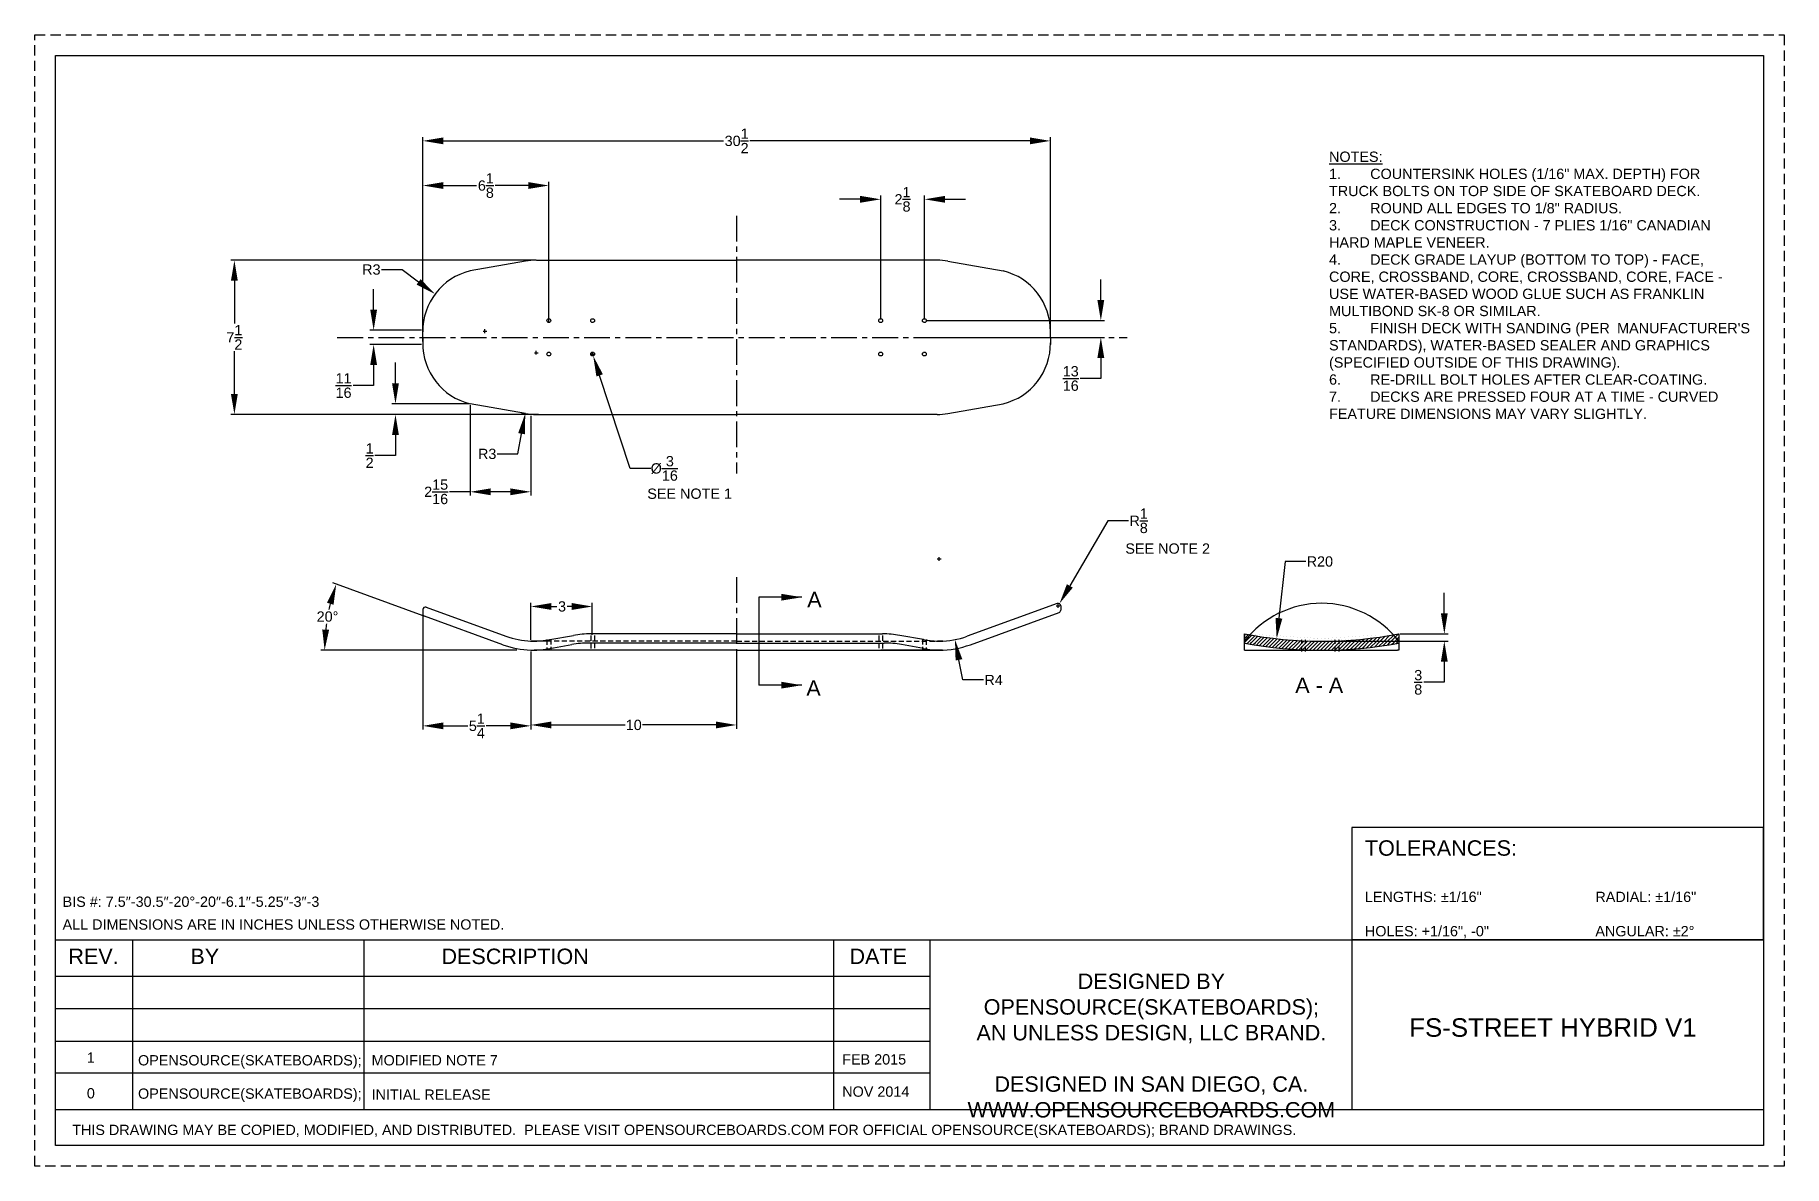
# Model space of a CAD drawing. Header units: inches. Extents: x 328.2 to 413.2, y 140 to 195.
import ezdxf

# ---------------------------------------------------------------- set-up
doc = ezdxf.new("R2010")
doc.units = ezdxf.units.IN
doc.header["$MEASUREMENT"] = 0
for name, pattern in [('CENTER', [2, 1.25, -0.25, 0.25, -0.25]), ('DASH2', [0.75, 0.5, -0.25]), ('HIDDEN', [0.375, 0.25, -0.125])]:
    doc.linetypes.add(name, pattern=pattern)
for name, color, linetype in [('7.5', 250, 'Continuous'), ('centerline', 250, 'CENTER'), ('hidden', 250, 'HIDDEN')]:
    doc.layers.add(name, color=color, linetype=linetype)
doc.styles.get("Standard").update_dxf_attribs({"font": 'arial.ttf'})
doc.dimstyles.get("Standard").update_dxf_attribs({"dimtxt": 0.5, "dimasz": 1, "dimexe": 0.18, "dimexo": 0.0625, "dimgap": 0.09, "dimtad": 0, "dimtih": 1, "dimtoh": 1, "dimdec": 4, "dimzin": 0, "dimdsep": 46, "dimlunit": 5, "dimtxsty": 'Standard', "dimcen": 0.09, "dimadec": 0, "dimazin": 0, "dimtfac": 1, "dimtdec": 4, "dimtofl": 0, "dimtmove": 0, "dimatfit": 3, "dimfxl": 1, "dimtolj": 1, "dimtzin": 0, "dimarcsym": 0})

# ---------------------------------------------------------------- blocks, each defined once
blk = doc.blocks.new('*D1')
at = {"color": 0, "lineweight": -2}
for p, q in [((347.025, 180.092), (347.025, 187.852)), ((353.15, 181.102), (353.15, 187.852)), ((348.025, 187.672), (349.638, 187.672)), ((352.15, 187.672), (350.538, 187.672))]:
    blk.add_line(p, q, dxfattribs=at)
at = {"color": 0}
for points in [[(348.025, 187.838), (348.025, 187.505), (347.025, 187.672)], [(352.15, 187.505), (352.15, 187.838), (353.15, 187.672)]]:
    blk.add_solid(points, dxfattribs=at)
at = {"layer": 'Defpoints', "color": 0}
for p in [(353.15, 187.672), (353.15, 181.04), (347.025, 180.029)]:
    blk.add_point(p, dxfattribs=at)
at = {"color": 0, "insert": (350.088, 187.672), "char_height": 0.5, "attachment_point": 5}
blk.add_mtext('\\A1;6{\\H1.000000x;\\S1/8;}', dxfattribs=at)
blk = doc.blocks.new('*D2')
at = {"color": 0, "lineweight": -2}
for p, q in [((347.025, 180.352), (347.025, 190.023)), ((348.025, 189.843), (361.637, 189.843)), ((376.525, 189.843), (362.914, 189.843)), ((377.525, 180.352), (377.525, 190.023))]:
    blk.add_line(p, q, dxfattribs=at)
at = {"color": 0}
for points in [[(348.025, 190.01), (348.025, 189.677), (347.025, 189.843)], [(376.525, 189.677), (376.525, 190.01), (377.525, 189.843)]]:
    blk.add_solid(points, dxfattribs=at)
at = {"layer": 'Defpoints', "color": 0}
for p in [(377.525, 189.843), (347.025, 180.29), (377.525, 180.29)]:
    blk.add_point(p, dxfattribs=at)
at = {"color": 0, "insert": (362.275, 189.843), "char_height": 0.5, "attachment_point": 5}
blk.add_mtext('\\A1;30{\\H1.000000x;\\S1/2;}', dxfattribs=at)
blk = doc.blocks.new('*D3')
at = {"color": 0, "lineweight": -2}
for p, q in [((352.275, 165.578), (352.275, 167.383)), ((353.275, 167.203), (353.537, 167.203)), ((354.262, 167.203), (354.044, 167.203)), ((355.262, 165.829), (355.262, 167.383))]:
    blk.add_line(p, q, dxfattribs=at)
at = {"color": 0}
for points in [[(353.275, 167.37), (353.275, 167.036), (352.275, 167.203)], [(354.262, 167.036), (354.262, 167.37), (355.262, 167.203)]]:
    blk.add_solid(points, dxfattribs=at)
at = {"layer": 'Defpoints', "color": 0}
for p in [(355.262, 167.203), (355.262, 165.767), (352.275, 165.516)]:
    blk.add_point(p, dxfattribs=at)
at = {"color": 0, "insert": (353.791, 167.203), "char_height": 0.5, "attachment_point": 5}
blk.add_mtext('\\A1;3', dxfattribs=at)
blk = doc.blocks.new('*D4')
at = {"color": 0}
for p, q in [((355.185, 179.477), (355.365, 179.477)), ((355.275, 179.387), (355.275, 179.567))]:
    blk.add_line(p, q, dxfattribs=at)
at = {"color": 0, "lineweight": -2}
for p, q in [((357.105, 173.917), (355.617, 178.439)), ((358.105, 173.917), (357.105, 173.917))]:
    blk.add_line(p, q, dxfattribs=at)
at = {"color": 0}
blk.add_solid([(355.776, 178.491), (355.459, 178.386), (355.305, 179.388)], dxfattribs=at)
at = {"layer": 'Defpoints', "color": 0}
for p in [(355.246, 179.567), (355.305, 179.388)]:
    blk.add_point(p, dxfattribs=at)
at = {"color": 0, "insert": (358.759, 173.917), "char_height": 0.5, "attachment_point": 5}
blk.add_mtext('\\A1;%%c{\\H1.000000x;\\S3/16;}', dxfattribs=at)
blk = doc.blocks.new('*D5')
at = {"color": 0, "lineweight": -2}
for p, q in [((347.025, 166.772), (347.025, 161.218)), ((352.275, 165.016), (352.275, 161.218)), ((348.025, 161.398), (349.204, 161.398)), ((351.275, 161.398), (350.097, 161.398))]:
    blk.add_line(p, q, dxfattribs=at)
at = {"color": 0}
for points in [[(348.025, 161.565), (348.025, 161.231), (347.025, 161.398)], [(351.275, 161.231), (351.275, 161.565), (352.275, 161.398)]]:
    blk.add_solid(points, dxfattribs=at)
at = {"layer": 'Defpoints', "color": 0}
for p in [(347.025, 166.835), (352.275, 165.078), (347.025, 161.398)]:
    blk.add_point(p, dxfattribs=at)
at = {"color": 0, "insert": (349.65, 161.398), "char_height": 0.5, "attachment_point": 5}
blk.add_mtext('\\A1;5{\\H1.000000x;\\S1/4;}', dxfattribs=at)
blk = doc.blocks.new('*D6')
at = {"color": 0, "lineweight": -2}
for p, q in [((352.486, 184.04), (337.687, 184.04)), ((337.867, 183.04), (337.867, 180.965)), ((337.867, 177.54), (337.867, 179.615)), ((352.653, 176.54), (337.687, 176.54))]:
    blk.add_line(p, q, dxfattribs=at)
at = {"color": 0}
for points in [[(338.033, 183.04), (337.7, 183.04), (337.867, 184.04)], [(337.7, 177.54), (338.033, 177.54), (337.867, 176.54)]]:
    blk.add_solid(points, dxfattribs=at)
at = {"layer": 'Defpoints', "color": 0}
for p in [(337.867, 184.04), (352.548, 184.04), (352.715, 176.54)]:
    blk.add_point(p, dxfattribs=at)
at = {"color": 0, "insert": (337.867, 180.29), "char_height": 0.5, "attachment_point": 5}
blk.add_mtext('\\A1;7{\\H1.000000x;\\S1/2;}', dxfattribs=at)
blk = doc.blocks.new('*D7')
at = {"color": 0, "lineweight": -2}
for p, q in [((347.048, 166.753), (342.649, 168.354)), ((351.588, 165.078), (342.071, 165.078))]:
    blk.add_line(p, q, dxfattribs=at)
for start, end in [(166.09842, 167.83521), (172.15046, 173.90158)]:
    blk.add_arc((351.65, 165.078), 9.4, start, end, dxfattribs=at)
at = {"color": 0}
for points in [[(342.686, 167.288), (342.367, 167.385), (342.818, 168.293)], [(342.138, 166.085), (342.47, 166.068), (342.251, 165.078)]]:
    blk.add_solid(points, dxfattribs=at)
at = {"layer": 'Defpoints', "color": 0}
for p in [(342.504, 167.246), (347.107, 166.732), (350.915, 165.346), (352.433, 165.078), (362.275, 165.078)]:
    blk.add_point(p, dxfattribs=at)
at = {"color": 0, "insert": (342.394, 166.71), "char_height": 0.5, "attachment_point": 5}
blk.add_mtext('\\A1;20%%d', dxfattribs=at)
blk = doc.blocks.new('*D8')
at = {"color": 0, "lineweight": -2}
for p, q in [((368.275, 187.002), (367.275, 187.002)), ((369.275, 181.165), (369.275, 187.182)), ((371.4, 181.165), (371.4, 187.182)), ((372.4, 187.002), (373.4, 187.002))]:
    blk.add_line(p, q, dxfattribs=at)
at = {"color": 0}
for points in [[(368.275, 186.835), (368.275, 187.169), (369.275, 187.002)], [(372.4, 187.169), (372.4, 186.835), (371.4, 187.002)]]:
    blk.add_solid(points, dxfattribs=at)
at = {"layer": 'Defpoints', "color": 0}
for p in [(371.4, 187.002), (369.275, 181.102), (371.4, 181.102)]:
    blk.add_point(p, dxfattribs=at)
at = {"color": 0, "insert": (370.338, 187.002), "char_height": 0.5, "attachment_point": 5}
blk.add_mtext('\\A1;2{\\H1.000000x;\\S1/8;}', dxfattribs=at)
blk = doc.blocks.new('*D9')
at = {"color": 0, "lineweight": -2}
for p, q in [((380.318, 171.372), (378.468, 168.202)), ((381.318, 171.372), (380.318, 171.372))]:
    blk.add_line(p, q, dxfattribs=at)
at = {"color": 0}
for p, q in [((377.81, 167.23), (377.99, 167.23)), ((377.9, 167.14), (377.9, 167.32))]:
    blk.add_line(p, q, dxfattribs=at)
blk.add_solid([(378.324, 168.286), (378.611, 168.118), (377.963, 167.338)], dxfattribs=at)
at = {"layer": 'Defpoints', "color": 0}
for p in [(377.9, 167.23), (377.963, 167.338)]:
    blk.add_point(p, dxfattribs=at)
at = {"color": 0, "insert": (381.811, 171.372), "char_height": 0.5, "attachment_point": 5}
blk.add_mtext('\\A1;R{\\H1.000000x;\\S1/8;}', dxfattribs=at)
blk = doc.blocks.new('*D10')
at = {"color": 0, "lineweight": -2}
for p, q in [((349.321, 176.998), (349.321, 172.599)), ((352.275, 176.477), (352.275, 172.599)), ((349.321, 172.779), (348.321, 172.779)), ((351.275, 172.779), (350.321, 172.779))]:
    blk.add_line(p, q, dxfattribs=at)
at = {"color": 0}
for points in [[(350.321, 172.945), (350.321, 172.612), (349.321, 172.779)], [(351.275, 172.612), (351.275, 172.945), (352.275, 172.779)]]:
    blk.add_solid(points, dxfattribs=at)
at = {"layer": 'Defpoints', "color": 0}
for p in [(349.321, 177.061), (352.275, 176.54), (349.321, 172.779)]:
    blk.add_point(p, dxfattribs=at)
at = {"color": 0, "insert": (347.673, 172.779), "char_height": 0.5, "attachment_point": 5}
blk.add_mtext('\\A1;2{\\H1.000000x;\\S15/16;}', dxfattribs=at)
blk = doc.blocks.new('*D11')
at = {"color": 0, "lineweight": -2}
for p, q in [((345.696, 178.061), (345.696, 179.061)), ((349.259, 177.061), (345.516, 177.061)), ((352.213, 176.54), (345.516, 176.54)), ((345.696, 175.54), (345.696, 174.54)), ((345.696, 174.54), (344.696, 174.54))]:
    blk.add_line(p, q, dxfattribs=at)
at = {"color": 0}
for points in [[(345.529, 178.061), (345.863, 178.061), (345.696, 177.061)], [(345.863, 175.54), (345.529, 175.54), (345.696, 176.54)]]:
    blk.add_solid(points, dxfattribs=at)
at = {"layer": 'Defpoints', "color": 0}
for p in [(349.321, 177.061), (345.696, 176.54), (352.275, 176.54)]:
    blk.add_point(p, dxfattribs=at)
at = {"color": 0, "insert": (344.441, 174.54), "char_height": 0.5, "attachment_point": 5}
blk.add_mtext('\\A1;{\\H1.000000x;\\S1/2;}', dxfattribs=at)
blk = doc.blocks.new('*D12')
at = {"color": 0, "lineweight": -2}
for p, q in [((345.017, 183.585), (346.017, 183.585)), ((346.017, 183.585), (346.819, 182.988))]:
    blk.add_line(p, q, dxfattribs=at)
at = {"color": 0}
for p, q in [((349.95, 180.591), (350.13, 180.591)), ((350.04, 180.501), (350.04, 180.681))]:
    blk.add_line(p, q, dxfattribs=at)
blk.add_solid([(346.719, 182.854), (346.918, 183.122), (347.621, 182.391)], dxfattribs=at)
at = {"layer": 'Defpoints', "color": 0}
for p in [(347.621, 182.391), (350.04, 180.591)]:
    blk.add_point(p, dxfattribs=at)
at = {"color": 0, "insert": (344.524, 183.585), "char_height": 0.5, "attachment_point": 5}
blk.add_mtext('\\A1;R3', dxfattribs=at)
blk = doc.blocks.new('*D13')
at = {"color": 0, "lineweight": -2}
for p, q in [((344.634, 181.633), (344.634, 182.633)), ((346.963, 180.633), (344.454, 180.633)), ((346.963, 179.947), (344.454, 179.947)), ((344.634, 178.947), (344.634, 177.947)), ((344.634, 177.947), (343.634, 177.947))]:
    blk.add_line(p, q, dxfattribs=at)
at = {"color": 0}
for points in [[(344.468, 181.633), (344.801, 181.633), (344.634, 180.633)], [(344.801, 178.947), (344.468, 178.947), (344.634, 179.947)]]:
    blk.add_solid(points, dxfattribs=at)
at = {"layer": 'Defpoints', "color": 0}
for p in [(347.025, 180.633), (344.634, 179.947), (347.025, 179.947)]:
    blk.add_point(p, dxfattribs=at)
at = {"color": 0, "insert": (343.172, 177.947), "char_height": 0.5, "attachment_point": 5}
blk.add_mtext('\\A1;{\\H1.000000x;\\S11/16;}', dxfattribs=at)
blk = doc.blocks.new('*D14')
at = {"color": 0, "lineweight": -2}
for p, q in [((396.668, 166.871), (396.668, 167.871)), ((394.521, 165.871), (396.848, 165.871)), ((390.768, 165.516), (396.848, 165.516)), ((396.668, 164.516), (396.668, 163.516)), ((396.668, 163.516), (395.668, 163.516))]:
    blk.add_line(p, q, dxfattribs=at)
at = {"color": 0}
for points in [[(396.501, 166.871), (396.834, 166.871), (396.668, 165.871)], [(396.834, 164.516), (396.501, 164.516), (396.668, 165.516)]]:
    blk.add_solid(points, dxfattribs=at)
at = {"layer": 'Defpoints', "color": 0}
for p in [(394.458, 165.871), (390.706, 165.516), (396.668, 165.516)]:
    blk.add_point(p, dxfattribs=at)
at = {"color": 0, "insert": (395.399, 163.516), "char_height": 0.5, "attachment_point": 5}
blk.add_mtext('\\A1;{\\H1.000000x;\\S3/8;}', dxfattribs=at)
blk = doc.blocks.new('*D15')
at = {"color": 0, "lineweight": -2}
for p, q in [((388.933, 169.388), (388.63, 166.629)), ((389.933, 169.388), (388.933, 169.388))]:
    blk.add_line(p, q, dxfattribs=at)
at = {"color": 0}
blk.add_solid([(388.464, 166.647), (388.795, 166.611), (388.52, 165.635)], dxfattribs=at)
at = {"layer": 'Defpoints', "color": 0}
for p in [(390.706, 185.516), (388.52, 165.635)]:
    blk.add_point(p, dxfattribs=at)
at = {"color": 0, "insert": (390.619, 169.388), "char_height": 0.5, "attachment_point": 5}
blk.add_mtext('\\A1;R20', dxfattribs=at)
blk = doc.blocks.new('*D16')
at = {"color": 0}
for p, q in [((372.028, 169.516), (372.208, 169.516)), ((372.118, 169.426), (372.118, 169.606))]:
    blk.add_line(p, q, dxfattribs=at)
at = {"color": 0, "lineweight": -2}
for p, q in [((373.272, 163.628), (373.08, 164.609)), ((374.272, 163.628), (373.272, 163.628))]:
    blk.add_line(p, q, dxfattribs=at)
at = {"color": 0}
blk.add_solid([(373.243, 164.641), (372.916, 164.577), (372.887, 165.59)], dxfattribs=at)
at = {"layer": 'Defpoints', "color": 0}
for p in [(372.118, 169.516), (372.887, 165.59)]:
    blk.add_point(p, dxfattribs=at)
at = {"color": 0, "insert": (374.764, 163.628), "char_height": 0.5, "attachment_point": 5}
blk.add_mtext('\\A1;R4', dxfattribs=at)
blk = doc.blocks.new('*D17')
at = {"color": 0}
for p, q in [((352.448, 179.54), (352.628, 179.54)), ((352.538, 179.45), (352.538, 179.63))]:
    blk.add_line(p, q, dxfattribs=at)
at = {"color": 0, "lineweight": -2}
for p, q in [((351.645, 174.62), (351.824, 175.604)), ((350.645, 174.62), (351.645, 174.62))]:
    blk.add_line(p, q, dxfattribs=at)
blk.add_arc((352.538, 179.54), 3, 256.27405, 260, dxfattribs=at)
at = {"color": 0}
blk.add_solid([(351.988, 175.575), (351.66, 175.634), (352.002, 176.588)], dxfattribs=at)
at = {"layer": 'Defpoints', "color": 0}
for p in [(352.538, 179.54), (352.002, 176.588)]:
    blk.add_point(p, dxfattribs=at)
at = {"color": 0, "insert": (350.152, 174.62), "char_height": 0.5, "attachment_point": 5}
blk.add_mtext('\\A1;R3', dxfattribs=at)
blk = doc.blocks.new('*D18')
at = {"color": 0, "lineweight": -2}
for p, q in [((352.275, 165.016), (352.275, 161.261)), ((362.275, 165.016), (362.275, 161.261)), ((353.275, 161.441), (356.852, 161.441)), ((361.275, 161.441), (357.699, 161.441))]:
    blk.add_line(p, q, dxfattribs=at)
at = {"color": 0}
for points in [[(353.275, 161.608), (353.275, 161.275), (352.275, 161.441)], [(361.275, 161.275), (361.275, 161.608), (362.275, 161.441)]]:
    blk.add_solid(points, dxfattribs=at)
at = {"layer": 'Defpoints', "color": 0}
for p in [(352.275, 165.078), (362.275, 165.078), (362.275, 161.441)]:
    blk.add_point(p, dxfattribs=at)
at = {"color": 0, "insert": (357.275, 161.441), "char_height": 0.5, "attachment_point": 5}
blk.add_mtext('\\A1;10', dxfattribs=at)
blk = doc.blocks.new('*D19')
at = {"color": 0, "lineweight": -2}
for p, q in [((379.974, 182.102), (379.974, 183.102)), ((371.463, 181.102), (380.154, 181.102)), ((371.463, 180.29), (380.154, 180.29)), ((379.974, 179.29), (379.974, 178.29)), ((379.974, 178.29), (378.974, 178.29))]:
    blk.add_line(p, q, dxfattribs=at)
at = {"color": 0}
for points in [[(379.807, 182.102), (380.14, 182.102), (379.974, 181.102)], [(380.14, 179.29), (379.807, 179.29), (379.974, 180.29)]]:
    blk.add_solid(points, dxfattribs=at)
at = {"layer": 'Defpoints', "color": 0}
for p in [(371.4, 181.102), (371.4, 180.29), (379.974, 180.29)]:
    blk.add_point(p, dxfattribs=at)
at = {"color": 0, "insert": (378.512, 178.29), "char_height": 0.5, "attachment_point": 5}
blk.add_mtext('\\A1;{\\H1.000000x;\\S13/16;}', dxfattribs=at)

msp = doc.modelspace()

# ---------------------------------------------------------------- hatches: boundary and pattern name
h = msp.add_hatch()
h.set_pattern_fill('ANSI31', color=256, style=0)
edge = h.paths.add_edge_path()
edge.add_line((394.45802, 165.8707), (394.45666, 165.42521))
edge.add_arc((390.7056, 185.51553), 20, 259.1871736, 280.8139846)
edge.add_arc((390.7056, 185.51553), 20.4375, 259.424582, 280.575914)
edge.add_line((386.95358, 165.87063), (386.95471, 165.42518))

# ---------------------------------------------------------------- linework, layer by layer
for p, q in [((353.15048, 181.03996), (353.15048, 185.96238)), ((352.017, 183.99439), (349.32106, 183.51902)), ((352.5484, 184.03996), (362.27548, 184.03996)), ((372.00256, 184.03996), (362.27548, 184.03996)), ((372.53396, 183.99439), (375.2299, 183.51902)), ((347.02548, 180.28996), (347.02548, 180.63252)), ((347.02548, 180.28996), (347.02548, 180.02948)), ((347.02548, 180.28996), (347.02548, 179.94741)), ((377.52548, 180.28996), (377.52548, 180.63252)), ((377.52548, 180.28996), (377.52548, 179.94741)), ((352.017, 176.58554), (349.32106, 177.06091)), ((372.53396, 176.58554), (375.2299, 177.06091)), ((352.53795, 176.53996), (362.27548, 176.53996)), ((372.01302, 176.53996), (362.27548, 176.53996)), ((363.36095, 167.65274), (363.36095, 163.37576)), ((347.02477, 167.04871), (347.02477, 166.84918)), ((350.91522, 165.34565), (347.10702, 166.73172)), ((347.19252, 167.16617), (351.06485, 165.75676)), ((377.85773, 167.3479), (373.48611, 165.75676)), ((373.63574, 165.34565), (377.94323, 166.91344)), ((378.02548, 167.23044), (378.02548, 167.03091)), ((378.02548, 167.23044), (378.02548, 167.03091)), ((353.19008, 165.58964), (354.34752, 165.79652)), ((362.27548, 165.87063), (355.18329, 165.87063)), ((362.27548, 165.87063), (369.36767, 165.87063)), ((371.36088, 165.58964), (370.20344, 165.79652)), ((386.9556, 165.07803), (386.95358, 165.87063)), ((386.95358, 165.87063), (386.95471, 165.42518)), ((394.45802, 165.8707), (394.4556, 165.07803)), ((394.45802, 165.8707), (394.45666, 165.42521)), ((352.26288, 165.51553), (352.3101, 165.51553)), ((352.27548, 165.51553), (352.28781, 165.51553)), ((352.27548, 165.07803), (352.34632, 165.07803)), ((352.27548, 165.07803), (352.27856, 165.07803)), ((353.05673, 165.51553), (352.43293, 165.51553)), ((362.27548, 165.07803), (352.43293, 165.07803)), ((353.19769, 165.15495), (354.25872, 165.34826)), ((362.27548, 165.42518), (355.1101, 165.42518)), ((355.15482, 165.53522), (355.15482, 165.53522)), ((362.27548, 165.42518), (369.44087, 165.42518)), ((362.27548, 165.07803), (372.11803, 165.07803)), ((372.27548, 165.07803), (369.27548, 165.07803)), ((369.39614, 165.53522), (369.39614, 165.53522)), ((371.35327, 165.15495), (370.29224, 165.34826)), ((372.27548, 165.51553), (372.16818, 165.51553)), ((372.28809, 165.51553), (372.24086, 165.51553)), ((386.9556, 165.07803), (390.7056, 165.07803)), ((390.6431, 165.07803), (394.3931, 165.07803)), ((390.7056, 165.51553), (394.4556, 165.51553)), ((394.4556, 165.07803), (394.3931, 165.07803)), ((329.17622, 140.99352), (329.17622, 150.99352)), ((329.17622, 150.99352), (412.17622, 150.99352)), ((332.92255, 150.99352), (332.92255, 142.74226)), ((344.15169, 150.99352), (344.15169, 142.74226)), ((366.97684, 150.99352), (366.97684, 142.74226)), ((371.66207, 150.99352), (371.66207, 142.74226)), ((412.17622, 150.99352), (392.17622, 150.99352)), ((392.17622, 150.99352), (392.17622, 142.74226)), ((329.17622, 149.23423), (371.66207, 149.23423)), ((329.17622, 147.65184), (371.66207, 147.65184)), ((329.17622, 146.06945), (371.66207, 146.06945)), ((329.17622, 144.52073), (371.66207, 144.52073)), ((329.17622, 142.74226), (412.17622, 142.74226))]:
    msp.add_line(p, q)
at = {"linetype": 'DASH2'}
msp.add_lwpolyline([(328.17622, 139.99352), (328.17622, 194.99352), (413.17622, 194.99352), (413.17622, 139.99352)], close=True, dxfattribs=at)
for points in [[(329.17622, 140.99352), (329.17622, 193.99352), (412.17622, 193.99352), (412.17622, 140.99352)], [(412.17622, 150.99352), (412.17622, 156.46344), (392.17622, 156.46344), (392.17622, 150.99352)], [(412.17622, 150.99352), (412.17622, 150.99352), (392.17622, 150.99352), (392.17622, 150.99352)], [(412.17622, 150.99352), (412.17622, 150.99352), (392.17622, 150.99352), (392.17622, 150.99352)]]:
    msp.add_lwpolyline(points, close=True)
for centre in [(353.15048, 181.10246), (355.27548, 181.10246), (369.27548, 181.10246), (371.40048, 181.10246), (353.15048, 179.47746), (355.27548, 179.47746), (369.27548, 179.47746), (371.40048, 179.47746)]:
    msp.add_circle(centre, 0.09375)
for centre, radius, start, end in [((352.53795, 181.03996), 3, 90, 100), ((372.01302, 181.03996), 3, 80, 90), ((350.03964, 180.59148), 3.01444, 103.7909411, 180.7800175), ((374.51132, 180.59148), 3.01444, 359.2199825, 76.2090589), ((350.03964, 179.98844), 3.01444, 179.2199825, 256.2090589), ((374.51132, 179.98844), 3.01444, 283.7909411, 0.7800175), ((352.53795, 179.53996), 3, 260, 270), ((372.01302, 179.53996), 3, 270, 280), ((347.14977, 167.04871), 0.125, 70, 180), ((347.14977, 166.84918), 0.125, 180, 250), ((377.90048, 167.23044), 0.125, 0, 110), ((377.90048, 167.23044), 0.125, 0, 110), ((377.90048, 167.03091), 0.125, 290, 0), ((377.90048, 167.03091), 0.125, 290, 0), ((390.7056, 162.61645), 4.73995, 37.7071683, 142.2928317), ((352.47287, 169.66459), 4.15375, 250.1855211, 267.2762107), ((355.18329, 161.12063), 4.75, 90, 100.1340931), ((369.36767, 161.12063), 4.75, 79.8659069, 90), ((372.11803, 169.51553), 4, 270, 290), ((390.7056, 185.51553), 20, 259.1871736, 280.8139846), ((352.46722, 169.64349), 4.56949, 250.144774, 267.5951286), ((352.34632, 169.82803), 4.75, 270, 280.3252673), ((352.35431, 170.26553), 4.75, 270, 280.1340931), ((355.1101, 160.67518), 4.75, 90, 100.3252673), ((369.44087, 160.67518), 4.75, 79.6747327, 90), ((372.20464, 169.82803), 4.75, 259.6747327, 270), ((372.19665, 170.26553), 4.75, 259.8659069, 270), ((372.11803, 169.51553), 4.4375, 270, 290), ((390.7056, 185.51553), 20.4375, 259.424582, 280.575914)]:
    msp.add_arc(centre, radius, start, end)
at = {"layer": '7.5'}
for p, q in [((352.26288, 165.51553), (352.35431, 165.51553)), ((372.28809, 165.51553), (372.03809, 165.51553))]:
    msp.add_line(p, q, dxfattribs=at)
at = {"layer": 'centerline'}
for p, q in [((362.27548, 186.20078), (362.27548, 173.66575)), ((342.86955, 180.28996), (381.25552, 180.28996)), ((362.27548, 168.63119), (362.27548, 162.15818)), ((362.27548, 168.63119), (362.27548, 162.15818))]:
    msp.add_line(p, q, dxfattribs=at)
at = {"layer": 'hidden', "linetype": 'HIDDEN'}
for p, q in [((355.18173, 165.78575), (355.18173, 165.07803)), ((355.36923, 165.79455), (355.36923, 165.07803)), ((369.18173, 165.79455), (369.18173, 165.07803)), ((369.36923, 165.78575), (369.36923, 165.07803)), ((362.27548, 165.51553), (352.26288, 165.51553)), ((353.05673, 165.59011), (353.05673, 165.07803)), ((353.24423, 165.60772), (353.24423, 165.07803)), ((362.27548, 165.51553), (372.28809, 165.51553)), ((371.30673, 165.60772), (371.30673, 165.07803)), ((371.49423, 165.59011), (371.49423, 165.07803))]:
    msp.add_line(p, q, dxfattribs=at)
at = {"layer": 'hidden'}
for p, q in [((355.51288, 165.51553), (355.26288, 165.51553)), ((369.03809, 165.51553), (369.28809, 165.51553)), ((389.73685, 165.01239), (389.73685, 165.58628)), ((389.92435, 165.01239), (389.92435, 165.58628)), ((391.36185, 165.01239), (391.36185, 165.58628)), ((391.54935, 165.01239), (391.54935, 165.58628))]:
    msp.add_line(p, q, dxfattribs=at)

# ---------------------------------------------------------------- texts
for s, insert, char_height, width, attachment_point in [('{\\LNOTES:\\P\\l1.^ICOUNTERSINK HOLES (1/16" MAX. DEPTH) FOR TRUCK BOLTS ON TOP SIDE OF SKATEBOARD DECK.\\P2.^IROUND ALL EDGES TO 1/8" RADIUS.\\P3.^IDECK CONSTRUCTION - 7 PLIES 1/16" CANADIAN HARD MAPLE VENEER.\\P4.^IDECK GRADE LAYUP (BOTTOM TO TOP) - FACE, CORE, CROSSBAND, CORE, CROSSBAND, CORE, FACE - USE WATER-BASED WOOD GLUE SUCH AS FRANKLIN MULTIBOND SK-8 OR SIMILAR.\\P5.^IFINISH DECK WITH SANDING (PER ^IMANUFACTURER\'S STANDARDS), WATER-BASED SEALER AND GRAPHICS (SPECIFIED OUTSIDE OF THIS DRAWING).\\P6.^IRE-DRILL BOLT HOLES AFTER CLEAR-COATING.\\P7.^IDECKS ARE PRESSED FOUR AT A TIME - CURVED FEATURE DIMENSIONS MAY VARY SLIGHTLY.}', (391.06539, 189.32315), 0.5, 20.5589056, 1), ('{SEE NOTE 1}', (357.9334, 172.93756), 0.5, 5.7588105, 1), ('{SEE NOTE 2}', (381.16723, 170.26877), 0.5, 5.7588105, 1), ('{A}', (365.70618, 167.91717), 0.75, 2.145159, 1), ('{A}', (365.66375, 163.61048), 0.75, 2.6306846, 1), ('{A - A}', (389.42319, 163.74603), 0.75, 4.5243826, 1), ('{\\H3.75x;TOLERANCES:\\P\\P\\H0.666667x;LENGTHS: ±1/16"^I^I^I^I^I^I^IRADIAL: ±1/16"\\P\\PHOLES: +1/16", -0"^I^I^I^I^I^I^IANGULAR: ±2°}', (392.80832, 155.83316), 0.2, 18.6557258, 1), ('{BIS #: 7.5″-30.5″-20%%d-20″-6.1″-5.25″-3″-3}', (329.51927, 153.09694), 0.5, 82.656955, 1), ('{ALL DIMENSIONS ARE IN INCHES UNLESS OTHERWISE NOTED.}', (329.51927, 151.99006), 0.5, 82.656955, 1), ('{REV.}', (329.79907, 150.56547), 0.75, 5.0374046, 1), ('{REV.}', (329.79907, 150.56547), 0.75, 5.0374046, 1), ('{BY}', (335.72965, 150.56547), 0.75, 4.288784, 1), ('{DESCRIPTION}', (347.93101, 150.56547), 0.75, 5.7588105, 1), ('{DATE}', (367.76001, 150.56547), 0.75, 5.0374046, 1), ('{\\P\\H3.75x;DESIGNED BY OPENSOURCE(SKATEBOARDS);\\PAN UNLESS DESIGN, LLC BRAND.\\P\\PDESIGNED IN SAN DIEGO, CA.\\PWWW.OPENSOURCEBOARDS.COM}', (382.43147, 149.68894), 0.2, 18.6557258, 2), ('{\\P\\H4.5x;FS-STREET HYBRID V1}', (401.94637, 147.51264), 0.2, 18.6557258, 2), ('{1}', (330.69725, 145.51906), 0.5, 4.3880462, 1), ('{OPENSOURCE(SKATEBOARDS);}', (333.18472, 145.38626), 0.5, 4.288784, 1), ('{MODIFIED NOTE 7}', (344.53632, 145.38626), 0.5, 10.8763944, 1), ('{FEB 2015}', (367.4072, 145.43053), 0.5, 5.0374046, 1), ('{0}', (330.69725, 143.78283), 0.5, 4.3880462, 1), ('{OPENSOURCE(SKATEBOARDS);}', (333.18472, 143.76481), 0.5, 4.288784, 1), ('{INITIAL RELEASE}', (344.53632, 143.71897), 0.5, 10.8763944, 1), ('{NOV 2014}', (367.4072, 143.86354), 0.5, 5.0374046, 1), ('{\\C0;THIS DRAWING MAY BE COPIED, MODIFIED, AND DISTRIBUTED.  PLEASE VISIT OPENSOURCEBOARDS.COM FOR OFFICIAL OPENSOURCE(SKATEBOARDS); BRAND DRAWINGS.}', (329.98467, 142.00245), 0.5, 82.1915491, 1)]:
    msp.add_mtext(s, dxfattribs=dict(insert=insert, char_height=char_height, width=width, attachment_point=attachment_point))

# ---------------------------------------------------------------- dimensions: what is measured, and where the dimension line sits
for base, p1, p2, picture, middle in [((377.52548, 189.84339), (347.02548, 180.28996), (377.52548, 180.28996), '*D2', (362.27548, 189.84339)), ((353.15048, 187.67171), (347.02548, 180.02948), (353.15048, 181.03996), '*D1', (350.08798, 187.67171)), ((371.40048, 187.00215), (369.27548, 181.10246), (371.40048, 181.10246), '*D8', (370.33798, 187.00215)), ((349.32106, 172.77857), (352.27548, 176.53996), (349.32106, 177.06091), '*D10', (347.67331, 172.77857)), ((347.02548, 161.3979), (352.27548, 165.07803), (347.02548, 166.83467), '*D5', (349.65048, 161.3979)), ((362.27548, 161.44142), (352.27548, 165.07803), (362.27548, 165.07803), '*D18', (357.27548, 161.44142))]:
    dim = msp.add_linear_dim(base=base, p1=p1, p2=p2, dimstyle='Standard')
    dim.commit()
    dim.dimension.update_dxf_attribs({"geometry": picture, "text_midpoint": middle})
for center, mpoint, picture, middle in [((390.7056, 185.51553), (388.52049, 165.63526), '*D15', (390.61871, 169.3879)), ((350.03964, 180.59148), (347.62124, 182.39098), '*D12', (344.52395, 183.5849)), ((352.53795, 179.53996), (352.00217, 176.58819), '*D17', (350.15224, 174.62035)), ((377.90048, 167.23044), (377.96349, 167.3384), '*D9', (381.81077, 171.37212)), ((372.11803, 169.51553), (372.88736, 165.59021), '*D16', (374.76377, 163.62755))]:
    dim = msp.add_radius_dim(center=center, mpoint=mpoint, dimstyle='Standard')
    dim.commit()
    dim.dimension.update_dxf_attribs({"geometry": picture, "text_midpoint": middle, "dimtype": 164})
for base, p1, p2, picture, middle in [((337.86673, 184.03996), (352.71536, 176.53996), (352.5484, 184.03996), '*D6', (337.86673, 180.28996)), ((379.97382, 180.28996), (371.40048, 181.10246), (371.40048, 180.28996), '*D19', (378.51157, 178.28996)), ((344.63431, 179.94741), (347.02548, 180.63252), (347.02548, 179.94741), '*D13', (343.17206, 177.94741)), ((345.696131, 176.539963), (349.321058, 177.060908), (352.275481, 176.539963), '*D11', (344.440881, 174.539963)), ((396.66774, 165.51553), (394.45802, 165.8707), (390.7056, 165.51553), '*D14', (395.39899, 163.51553))]:
    dim = msp.add_linear_dim(base=base, p1=p1, p2=p2, angle=90, dimstyle='Standard')
    dim.commit()
    dim.dimension.update_dxf_attribs({"geometry": picture, "text_midpoint": middle})
dim = msp.add_diameter_dim_2p(p1=(355.24618, 179.56652), p2=(355.30478, 179.38841), dimstyle='Standard')
dim.commit()
dim.dimension.update_dxf_attribs({"geometry": '*D4', "text_midpoint": (358.75869, 173.91663), "dimtype": 163})
dim = msp.add_angular_dim_2l(base=(342.50424, 167.24573), line1=((350.91522, 165.34565), (347.10702, 166.73172)), line2=((362.27548, 165.07803), (352.43293, 165.07803)), dimstyle='Standard')
dim.commit()
dim.dimension.update_dxf_attribs({"geometry": '*D7', "text_midpoint": (342.39367, 166.71026)})
dim = msp.add_linear_dim(base=(355.26212, 167.20292), p1=(352.27548, 165.51553), p2=(355.26212, 165.76652), dimstyle='Standard', override={"dimscale": 1, "dimdec": 1, "dimlfac": 1})
dim.commit()
dim.dimension.update_dxf_attribs({"geometry": '*D3', "text_midpoint": (353.79086, 167.20292), "dimtype": 160})

# ---------------------------------------------------------------- leaders
for points in [[(365.4495, 167.65274), (363.36095, 167.65274)], [(365.4495, 163.37576), (363.36095, 163.37576)]]:
    msp.add_leader(points, dimstyle='Standard')

doc.saveas('drawing.dxf')
